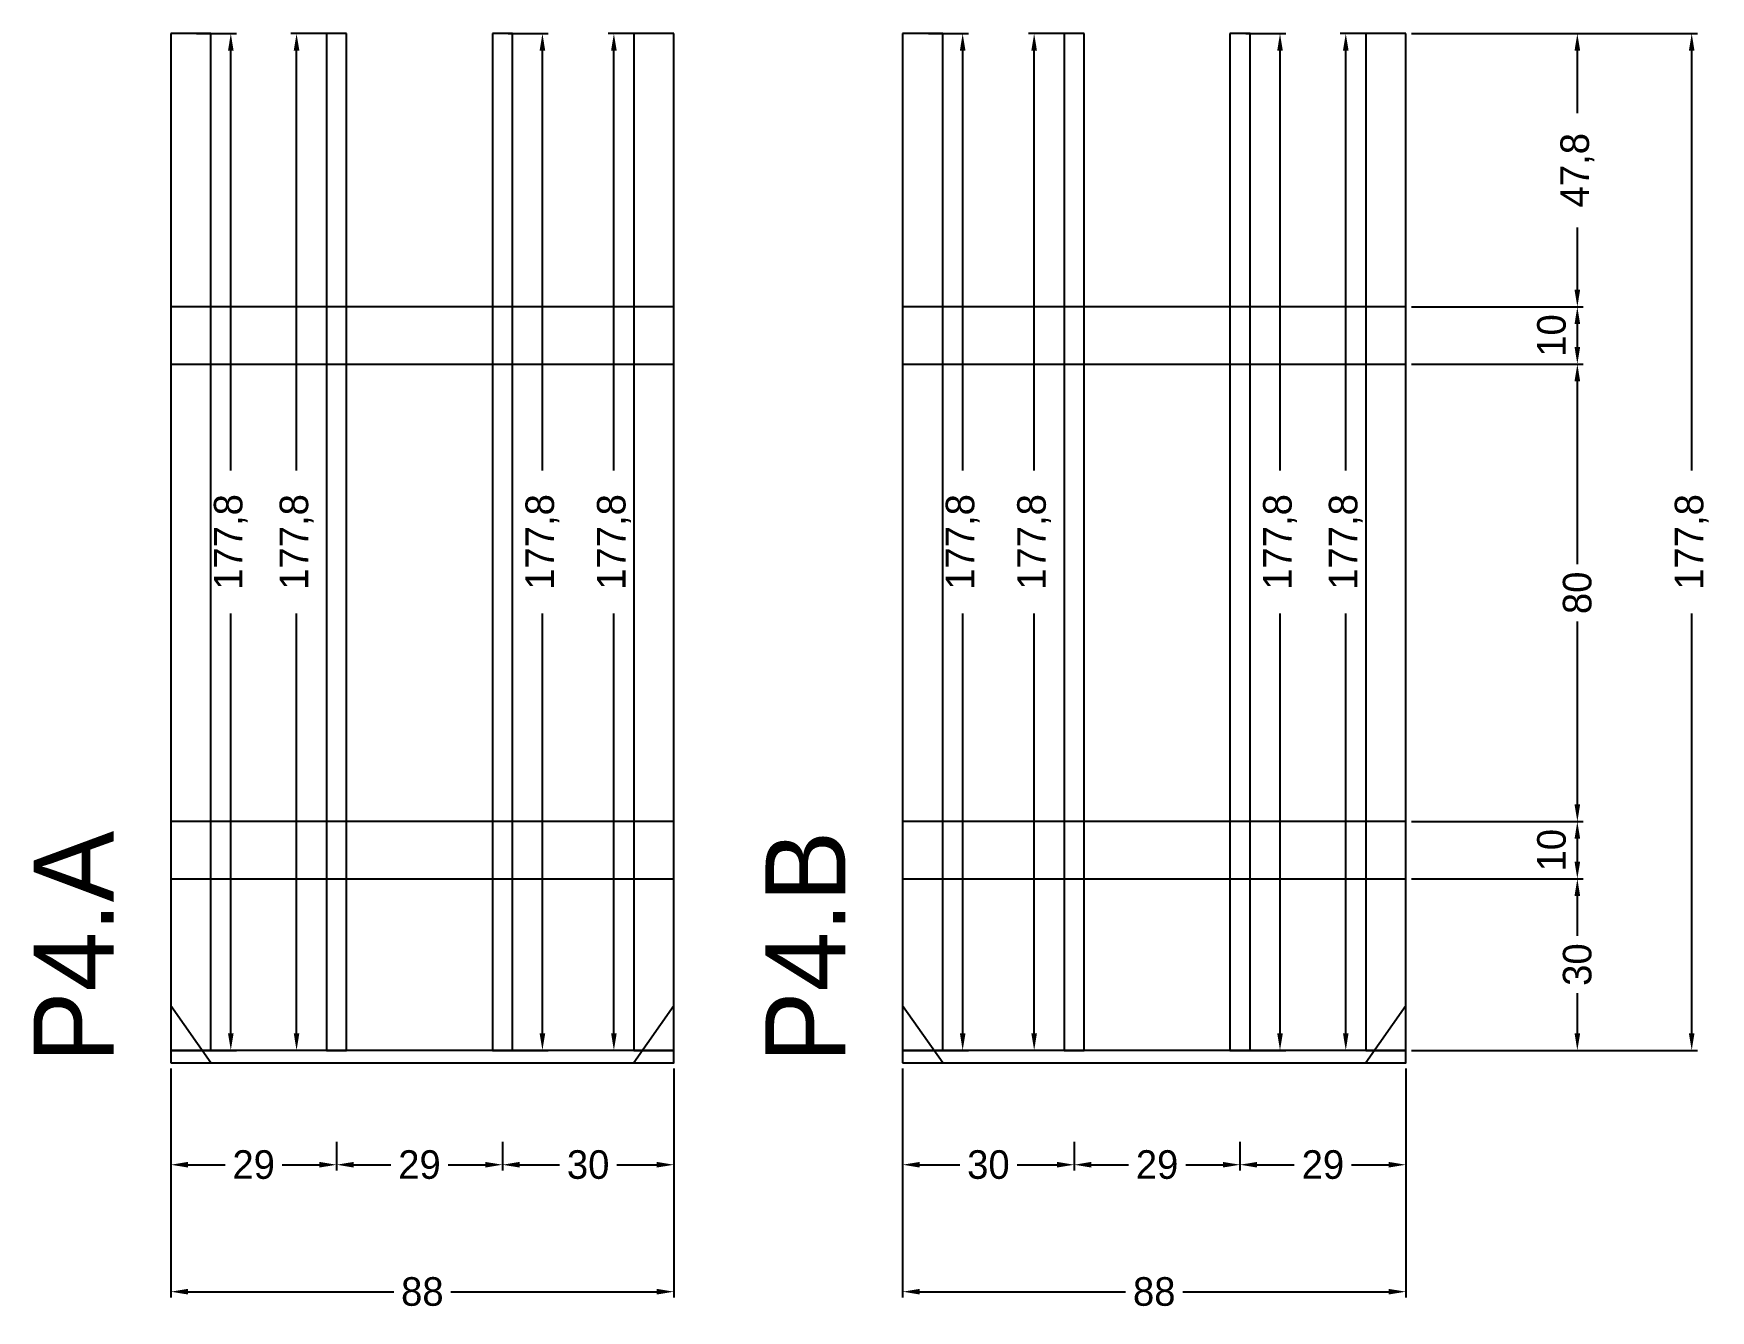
# Model space of a CAD drawing. Header units: centimetres. Extents: x -24 to 269, y -43 to 180.
import ezdxf

# ---------------------------------------------------------------- set-up
doc = ezdxf.new("R2010")
doc.units = ezdxf.units.CM
for name, color, linetype in [('COTA', 241, 'Continuous'), ('NOMENCLATURA', 7, 'Continuous'), ('SARR_2.2x10', 60, 'Continuous'), ('SARR_2.2x7', 40, 'Continuous'), ('SARR_3.5x7', 81, 'Continuous')]:
    doc.layers.add(name, color=color, linetype=linetype)
doc.dimstyles.new('PAINEL-NOVA', dxfattribs={"dimtxt": 5, "dimasz": 3, "dimexe": 1, "dimexo": 1, "dimgap": 1, "dimtad": 1, "dimcen": 2.5, "dimazin": 3, "dimtfac": 1, "dimtmove": 0, "dimatfit": 3})

# ---------------------------------------------------------------- blocks, each defined once
blk = doc.blocks.new('_CLOSEDFILLED')
at = {"color": 0, "linetype": 'BYBLOCK'}
blk.add_solid([(-1, 0.164), (0, 0), (-1, -0.164)], dxfattribs=at)
blk = doc.blocks.new('*D1')
for p, q in [((4.5, 180), (11.5, 180)), ((10.5, 103.6), (10.5, 177)), ((10.5, 5.2), (10.5, 78.6)), ((4.5, 2.2), (11.5, 2.2))]:
    blk.add_line(p, q)
at = {"layer": 'Defpoints'}
for p in [(3.5, 180), (3.5, 2.2), (10.5, 2.2)]:
    blk.add_point(p, dxfattribs=at)
at = {"layer": 'COTA', "xscale": 3, "yscale": 3}
for p, rotation in [((10.5, 180), 90), ((10.5, 2.2), 270)]:
    blk.add_blockref('_CLOSEDFILLED', p, dxfattribs=dict(at, rotation=rotation))
at = {"layer": 'COTA', "insert": (10.5, 91.1), "char_height": 5, "attachment_point": 5, "rotation": 90}
blk.add_mtext('177,8', dxfattribs=at)
blk = doc.blocks.new('*D2')
for p, q in [((28, 180), (21, 180)), ((22, 103.6), (22, 177)), ((22, 5.2), (22, 78.6)), ((28, 2.2), (21, 2.2))]:
    blk.add_line(p, q)
at = {"layer": 'Defpoints'}
for p in [(29, 180), (22, 2.2), (29, 2.2)]:
    blk.add_point(p, dxfattribs=at)
at = {"layer": 'COTA', "xscale": 3, "yscale": 3}
for p, rotation in [((22, 180), 90), ((22, 2.2), 270)]:
    blk.add_blockref('_CLOSEDFILLED', p, dxfattribs=dict(at, rotation=rotation))
at = {"layer": 'COTA', "insert": (22, 91.1), "char_height": 5, "attachment_point": 5, "rotation": 90}
blk.add_mtext('177,8', dxfattribs=at)
blk = doc.blocks.new('*D3')
for p, q in [((59, 180), (66, 180)), ((65, 103.6), (65, 177)), ((65, 5.2), (65, 78.6)), ((59, 2.2), (66, 2.2))]:
    blk.add_line(p, q)
at = {"layer": 'Defpoints'}
for p in [(58, 180), (58, 2.2), (65, 2.2)]:
    blk.add_point(p, dxfattribs=at)
at = {"layer": 'COTA', "xscale": 3, "yscale": 3}
for p, rotation in [((65, 180), 90), ((65, 2.2), 270)]:
    blk.add_blockref('_CLOSEDFILLED', p, dxfattribs=dict(at, rotation=rotation))
at = {"layer": 'COTA', "insert": (65, 91.1), "char_height": 5, "attachment_point": 5, "rotation": 90}
blk.add_mtext('177,8', dxfattribs=at)
blk = doc.blocks.new('*D4')
for p, q in [((83.5, 180), (76.5, 180)), ((77.5, 103.6), (77.5, 177)), ((77.5, 5.2), (77.5, 78.6)), ((83.5, 2.2), (76.5, 2.2))]:
    blk.add_line(p, q)
at = {"layer": 'Defpoints'}
for p in [(84.5, 180), (77.5, 2.2), (84.5, 2.2)]:
    blk.add_point(p, dxfattribs=at)
at = {"layer": 'COTA', "xscale": 3, "yscale": 3}
for p, rotation in [((77.5, 180), 90), ((77.5, 2.2), 270)]:
    blk.add_blockref('_CLOSEDFILLED', p, dxfattribs=dict(at, rotation=rotation))
at = {"layer": 'COTA', "insert": (77.5, 91.1), "char_height": 5, "attachment_point": 5, "rotation": 90}
blk.add_mtext('177,8', dxfattribs=at)
blk = doc.blocks.new('*D5')
for p, q in [((0, -13.8), (0, -18.8)), ((29, -13.8), (29, -18.8)), ((3, -17.8), (9.5, -17.8)), ((19.5, -17.8), (26, -17.8))]:
    blk.add_line(p, q)
at = {"layer": 'Defpoints'}
for p in [(0, -12.8), (29, -12.8), (0, -17.8)]:
    blk.add_point(p, dxfattribs=at)
at = {"layer": 'COTA', "xscale": 3, "yscale": 3, "rotation": 180}
blk.add_blockref('_CLOSEDFILLED', (0, -17.8), dxfattribs=at)
at = {"layer": 'COTA', "xscale": 3, "yscale": 3}
blk.add_blockref('_CLOSEDFILLED', (29, -17.8), dxfattribs=at)
at = {"layer": 'COTA', "insert": (14.5, -17.8), "char_height": 5, "attachment_point": 5}
blk.add_mtext('29', dxfattribs=at)
blk = doc.blocks.new('*D6')
for p, q in [((29, -13.8), (29, -18.8)), ((58, -13.8), (58, -18.8)), ((32, -17.8), (38.5, -17.8)), ((48.5, -17.8), (55, -17.8))]:
    blk.add_line(p, q)
at = {"layer": 'Defpoints'}
for p in [(29, -12.8), (58, -12.8), (29, -17.8)]:
    blk.add_point(p, dxfattribs=at)
at = {"layer": 'COTA', "xscale": 3, "yscale": 3, "rotation": 180}
blk.add_blockref('_CLOSEDFILLED', (29, -17.8), dxfattribs=at)
at = {"layer": 'COTA', "xscale": 3, "yscale": 3}
blk.add_blockref('_CLOSEDFILLED', (58, -17.8), dxfattribs=at)
at = {"layer": 'COTA', "insert": (43.5, -17.8), "char_height": 5, "attachment_point": 5}
blk.add_mtext('29', dxfattribs=at)
blk = doc.blocks.new('*D7')
for p, q in [((58, -13.8), (58, -18.8)), ((88, -13.8), (88, -18.8)), ((61, -17.8), (68, -17.8)), ((78, -17.8), (85, -17.8))]:
    blk.add_line(p, q)
at = {"layer": 'Defpoints'}
for p in [(58, -12.8), (88, -12.8), (58, -17.8)]:
    blk.add_point(p, dxfattribs=at)
at = {"layer": 'COTA', "xscale": 3, "yscale": 3, "rotation": 180}
blk.add_blockref('_CLOSEDFILLED', (58, -17.8), dxfattribs=at)
at = {"layer": 'COTA', "xscale": 3, "yscale": 3}
blk.add_blockref('_CLOSEDFILLED', (88, -17.8), dxfattribs=at)
at = {"layer": 'COTA', "insert": (73, -17.8), "char_height": 5, "attachment_point": 5}
blk.add_mtext('30', dxfattribs=at)
blk = doc.blocks.new('*D8')
for p, q in [((0, -1), (0, -41)), ((88, -1), (88, -41)), ((3, -40), (39, -40)), ((49, -40), (85, -40))]:
    blk.add_line(p, q)
at = {"layer": 'Defpoints'}
for p in [(0, 0), (88, 0), (0, -40)]:
    blk.add_point(p, dxfattribs=at)
at = {"layer": 'COTA', "xscale": 3, "yscale": 3, "rotation": 180}
blk.add_blockref('_CLOSEDFILLED', (0, -40), dxfattribs=at)
at = {"layer": 'COTA', "xscale": 3, "yscale": 3}
blk.add_blockref('_CLOSEDFILLED', (88, -40), dxfattribs=at)
at = {"layer": 'COTA', "insert": (44, -40), "char_height": 5, "attachment_point": 5}
blk.add_mtext('88', dxfattribs=at)
blk = doc.blocks.new('GRA-E')
at = {"layer": 'SARR_2.2x7'}
blk.add_lwpolyline([(0, 0), (7, 0), (0, 10)], close=True, dxfattribs=at)
blk = doc.blocks.new('GRA-D')
at = {"layer": 'SARR_2.2x7'}
blk.add_lwpolyline([(0, 0), (7, 0), (7, 10)], close=True, dxfattribs=at)
blk = doc.blocks.new('*D9')
for p, q in [((132.5, 180), (139.5, 180)), ((138.5, 103.6), (138.5, 177)), ((138.5, 5.2), (138.5, 78.6)), ((132.5, 2.2), (139.5, 2.2))]:
    blk.add_line(p, q)
at = {"layer": 'Defpoints'}
for p in [(131.5, 180), (131.5, 2.2), (138.5, 2.2)]:
    blk.add_point(p, dxfattribs=at)
at = {"layer": 'COTA', "xscale": 3, "yscale": 3}
for p, rotation in [((138.5, 180), 90), ((138.5, 2.2), 270)]:
    blk.add_blockref('_CLOSEDFILLED', p, dxfattribs=dict(at, rotation=rotation))
at = {"layer": 'COTA', "insert": (138.5, 91.1), "char_height": 5, "attachment_point": 5, "rotation": 90}
blk.add_mtext('177,8', dxfattribs=at)
blk = doc.blocks.new('*D10')
for p, q in [((157, 180), (150, 180)), ((151, 103.6), (151, 177)), ((151, 5.2), (151, 78.6)), ((157, 2.2), (150, 2.2))]:
    blk.add_line(p, q)
at = {"layer": 'Defpoints'}
for p in [(158, 180), (151, 2.2), (158, 2.2)]:
    blk.add_point(p, dxfattribs=at)
at = {"layer": 'COTA', "xscale": 3, "yscale": 3}
for p, rotation in [((151, 180), 90), ((151, 2.2), 270)]:
    blk.add_blockref('_CLOSEDFILLED', p, dxfattribs=dict(at, rotation=rotation))
at = {"layer": 'COTA', "insert": (151, 91.1), "char_height": 5, "attachment_point": 5, "rotation": 90}
blk.add_mtext('177,8', dxfattribs=at)
blk = doc.blocks.new('*D11')
for p, q in [((188, 180), (195, 180)), ((194, 103.6), (194, 177)), ((194, 5.2), (194, 78.6)), ((188, 2.2), (195, 2.2))]:
    blk.add_line(p, q)
at = {"layer": 'Defpoints'}
for p in [(187, 180), (187, 2.2), (194, 2.2)]:
    blk.add_point(p, dxfattribs=at)
at = {"layer": 'COTA', "xscale": 3, "yscale": 3}
for p, rotation in [((194, 180), 90), ((194, 2.2), 270)]:
    blk.add_blockref('_CLOSEDFILLED', p, dxfattribs=dict(at, rotation=rotation))
at = {"layer": 'COTA', "insert": (194, 91.1), "char_height": 5, "attachment_point": 5, "rotation": 90}
blk.add_mtext('177,8', dxfattribs=at)
blk = doc.blocks.new('*D12')
for p, q in [((211.5, 180), (204.5, 180)), ((205.5, 103.6), (205.5, 177)), ((205.5, 5.2), (205.5, 78.6)), ((211.5, 2.2), (204.5, 2.2))]:
    blk.add_line(p, q)
at = {"layer": 'Defpoints'}
for p in [(212.5, 180), (205.5, 2.2), (212.5, 2.2)]:
    blk.add_point(p, dxfattribs=at)
at = {"layer": 'COTA', "xscale": 3, "yscale": 3}
for p, rotation in [((205.5, 180), 90), ((205.5, 2.2), 270)]:
    blk.add_blockref('_CLOSEDFILLED', p, dxfattribs=dict(at, rotation=rotation))
at = {"layer": 'COTA', "insert": (205.5, 91.1), "char_height": 5, "attachment_point": 5, "rotation": 90}
blk.add_mtext('177,8', dxfattribs=at)
blk = doc.blocks.new('*D13')
for p, q in [((128, -13.8), (128, -18.8)), ((158, -13.8), (158, -18.8)), ((131, -17.8), (138, -17.8)), ((148, -17.8), (155, -17.8))]:
    blk.add_line(p, q)
at = {"layer": 'Defpoints'}
for p in [(128, -12.8), (158, -12.8), (128, -17.8)]:
    blk.add_point(p, dxfattribs=at)
at = {"layer": 'COTA', "xscale": 3, "yscale": 3, "rotation": 180}
blk.add_blockref('_CLOSEDFILLED', (128, -17.8), dxfattribs=at)
at = {"layer": 'COTA', "xscale": 3, "yscale": 3}
blk.add_blockref('_CLOSEDFILLED', (158, -17.8), dxfattribs=at)
at = {"layer": 'COTA', "insert": (143, -17.8), "char_height": 5, "attachment_point": 5}
blk.add_mtext('30', dxfattribs=at)
blk = doc.blocks.new('*D14')
for p, q in [((158, -13.8), (158, -18.8)), ((187, -13.8), (187, -18.8)), ((161, -17.8), (167.5, -17.8)), ((177.5, -17.8), (184, -17.8))]:
    blk.add_line(p, q)
at = {"layer": 'Defpoints'}
for p in [(158, -12.8), (187, -12.8), (158, -17.8)]:
    blk.add_point(p, dxfattribs=at)
at = {"layer": 'COTA', "xscale": 3, "yscale": 3, "rotation": 180}
blk.add_blockref('_CLOSEDFILLED', (158, -17.8), dxfattribs=at)
at = {"layer": 'COTA', "xscale": 3, "yscale": 3}
blk.add_blockref('_CLOSEDFILLED', (187, -17.8), dxfattribs=at)
at = {"layer": 'COTA', "insert": (172.5, -17.8), "char_height": 5, "attachment_point": 5}
blk.add_mtext('29', dxfattribs=at)
blk = doc.blocks.new('*D15')
for p, q in [((187, -13.8), (187, -18.8)), ((216, -13.8), (216, -18.8)), ((190, -17.8), (196.5, -17.8)), ((206.5, -17.8), (213, -17.8))]:
    blk.add_line(p, q)
at = {"layer": 'Defpoints'}
for p in [(187, -12.8), (216, -12.8), (187, -17.8)]:
    blk.add_point(p, dxfattribs=at)
at = {"layer": 'COTA', "xscale": 3, "yscale": 3, "rotation": 180}
blk.add_blockref('_CLOSEDFILLED', (187, -17.8), dxfattribs=at)
at = {"layer": 'COTA', "xscale": 3, "yscale": 3}
blk.add_blockref('_CLOSEDFILLED', (216, -17.8), dxfattribs=at)
at = {"layer": 'COTA', "insert": (201.5, -17.8), "char_height": 5, "attachment_point": 5}
blk.add_mtext('29', dxfattribs=at)
blk = doc.blocks.new('*D16')
for p, q in [((128, -1), (128, -41)), ((216, -1), (216, -41)), ((131, -40), (167, -40)), ((177, -40), (213, -40))]:
    blk.add_line(p, q)
at = {"layer": 'Defpoints'}
for p in [(128, 0), (216, 0), (128, -40)]:
    blk.add_point(p, dxfattribs=at)
at = {"layer": 'COTA', "xscale": 3, "yscale": 3, "rotation": 180}
blk.add_blockref('_CLOSEDFILLED', (128, -40), dxfattribs=at)
at = {"layer": 'COTA', "xscale": 3, "yscale": 3}
blk.add_blockref('_CLOSEDFILLED', (216, -40), dxfattribs=at)
at = {"layer": 'COTA', "insert": (172, -40), "char_height": 5, "attachment_point": 5}
blk.add_mtext('88', dxfattribs=at)
blk = doc.blocks.new('*D17')
for p, q in [((217, 180), (267, 180)), ((266, 103.6), (266, 177)), ((266, 5.2), (266, 78.6)), ((217, 2.2), (267, 2.2))]:
    blk.add_line(p, q)
at = {"layer": 'Defpoints'}
for p in [(216, 180), (216, 2.2), (266, 2.2)]:
    blk.add_point(p, dxfattribs=at)
at = {"layer": 'COTA', "xscale": 3, "yscale": 3}
for p, rotation in [((266, 180), 90), ((266, 2.2), 270)]:
    blk.add_blockref('_CLOSEDFILLED', p, dxfattribs=dict(at, rotation=rotation))
at = {"layer": 'COTA', "insert": (266, 91.1), "char_height": 5, "attachment_point": 5, "rotation": 90}
blk.add_mtext('177,8', dxfattribs=at)
blk = doc.blocks.new('*D18')
for p, q in [((217, 32.2), (247, 32.2)), ((246, 22.2), (246, 29.2)), ((246, 5.2), (246, 12.2)), ((217, 2.2), (247, 2.2))]:
    blk.add_line(p, q)
at = {"layer": 'Defpoints'}
for p in [(216, 32.2), (216, 2.2), (246, 2.2)]:
    blk.add_point(p, dxfattribs=at)
at = {"layer": 'COTA', "xscale": 3, "yscale": 3}
for p, rotation in [((246, 32.2), 90), ((246, 2.2), 270)]:
    blk.add_blockref('_CLOSEDFILLED', p, dxfattribs=dict(at, rotation=rotation))
at = {"layer": 'COTA', "insert": (246, 17.2), "char_height": 5, "attachment_point": 5, "rotation": 90}
blk.add_mtext('30', dxfattribs=at)
blk = doc.blocks.new('*D19')
for p, q in [((217, 42.2), (247, 42.2)), ((246, 35.2), (246, 39.2)), ((217, 32.2), (247, 32.2))]:
    blk.add_line(p, q)
at = {"layer": 'Defpoints'}
for p in [(216, 42.2), (216, 32.2), (246, 32.2)]:
    blk.add_point(p, dxfattribs=at)
at = {"layer": 'COTA', "xscale": 3, "yscale": 3}
for p, rotation in [((246, 42.2), 90), ((246, 32.2), 270)]:
    blk.add_blockref('_CLOSEDFILLED', p, dxfattribs=dict(at, rotation=rotation))
at = {"layer": 'COTA', "insert": (241.5, 37.2), "char_height": 5, "attachment_point": 5, "rotation": 90}
blk.add_mtext('10', dxfattribs=at)
blk = doc.blocks.new('*D20')
for p, q in [((217, 122.2), (247, 122.2)), ((246, 87.2), (246, 119.2)), ((246, 45.2), (246, 77.2)), ((217, 42.2), (247, 42.2))]:
    blk.add_line(p, q)
at = {"layer": 'Defpoints'}
for p in [(216, 122.2), (216, 42.2), (246, 42.2)]:
    blk.add_point(p, dxfattribs=at)
at = {"layer": 'COTA', "xscale": 3, "yscale": 3}
for p, rotation in [((246, 122.2), 90), ((246, 42.2), 270)]:
    blk.add_blockref('_CLOSEDFILLED', p, dxfattribs=dict(at, rotation=rotation))
at = {"layer": 'COTA', "insert": (246, 82.2), "char_height": 5, "attachment_point": 5, "rotation": 90}
blk.add_mtext('80', dxfattribs=at)
blk = doc.blocks.new('*D22')
for p, q in [((217, 180), (247, 180)), ((246, 166.1), (246, 177)), ((246, 135.2), (246, 146.1)), ((217, 132.2), (247, 132.2))]:
    blk.add_line(p, q)
at = {"layer": 'Defpoints'}
for p in [(216, 180), (216, 132.2), (246, 132.2)]:
    blk.add_point(p, dxfattribs=at)
at = {"layer": 'COTA', "xscale": 3, "yscale": 3}
for p, rotation in [((246, 180), 90), ((246, 132.2), 270)]:
    blk.add_blockref('_CLOSEDFILLED', p, dxfattribs=dict(at, rotation=rotation))
at = {"layer": 'COTA', "insert": (246, 156.1), "char_height": 5, "attachment_point": 5, "rotation": 90}
blk.add_mtext('47,8', dxfattribs=at)

msp = doc.modelspace()

# ---------------------------------------------------------------- linework, layer by layer
at = {"layer": 'SARR_2.2x10'}
for p, q in [((88, 132.2), (0, 132.2)), ((0, 132.2), (0, 122.2)), ((88, 122.2), (88, 132.2)), ((216, 132.2), (128, 132.2)), ((128, 132.2), (128, 122.2)), ((216, 122.2), (216, 132.2)), ((0, 122.2), (88, 122.2)), ((128, 122.2), (216, 122.2)), ((88, 42.2), (0, 42.2)), ((0, 42.2), (0, 32.2)), ((88, 32.2), (88, 42.2)), ((216, 42.2), (128, 42.2)), ((128, 42.2), (128, 32.2)), ((216, 32.2), (216, 42.2)), ((0, 32.2), (88, 32.2)), ((128, 32.2), (216, 32.2))]:
    msp.add_line(p, q, dxfattribs=at)
at = {"layer": 'SARR_2.2x7'}
for p, q in [((7, 180), (0, 180)), ((0, 180), (0, 2.2)), ((7, 2.2), (7, 180)), ((88, 180), (81, 180)), ((81, 180), (81, 2.2)), ((88, 2.2), (88, 180)), ((135, 180), (128, 180)), ((128, 180), (128, 2.2)), ((135, 2.2), (135, 180)), ((216, 180), (209, 180)), ((209, 180), (209, 2.2)), ((216, 2.2), (216, 180)), ((88, 2.2), (0, 2.2)), ((0, 2.2), (0, 0)), ((0, 2.2), (7, 2.2)), ((0, 0), (88, 0)), ((81, 2.2), (88, 2.2)), ((88, 0), (88, 2.2)), ((216, 2.2), (128, 2.2)), ((128, 2.2), (128, 0)), ((128, 2.2), (135, 2.2)), ((128, 0), (216, 0)), ((209, 2.2), (216, 2.2)), ((216, 0), (216, 2.2))]:
    msp.add_line(p, q, dxfattribs=at)
at = {"layer": 'SARR_3.5x7'}
for p, q in [((30.75, 180), (27.25, 180)), ((27.25, 180), (27.25, 2.2)), ((30.75, 2.2), (30.75, 180)), ((59.75, 180), (56.25, 180)), ((56.25, 180), (56.25, 2.2)), ((59.75, 2.2), (59.75, 180)), ((159.75, 180), (156.25, 180)), ((156.25, 180), (156.25, 2.2)), ((159.75, 2.2), (159.75, 180)), ((188.75, 180), (185.25, 180)), ((185.25, 180), (185.25, 2.2)), ((188.75, 2.2), (188.75, 180)), ((27.25, 2.2), (30.75, 2.2)), ((56.25, 2.2), (59.75, 2.2)), ((156.25, 2.2), (159.75, 2.2)), ((185.25, 2.2), (188.75, 2.2))]:
    msp.add_line(p, q, dxfattribs=at)

# ---------------------------------------------------------------- block references
at = {"layer": 'SARR_2.2x7'}
for name, p in [('GRA-E', (0, 0)), ('GRA-D', (81, 0)), ('GRA-E', (128, 0)), ('GRA-D', (209, 0))]:
    msp.add_blockref(name, p, dxfattribs=at)

# ---------------------------------------------------------------- texts
at = {"layer": 'NOMENCLATURA'}
for s, p in [('P4.A', (-10, 0)), ('P4.B', (118, 0))]:
    msp.add_text(s, height=14, rotation=90, dxfattribs=at).set_placement(p)

# ---------------------------------------------------------------- dimensions: what is measured, and where the dimension line sits
at = {"layer": 'COTA'}
for base, p1, p2, picture, middle in [((10.5, 2.2), (3.5, 2.2), (3.5, 180), '*D1', (10.5, 91.1)), ((22, 2.2), (29, 2.2), (29, 180), '*D2', (22, 91.1)), ((65, 2.2), (58, 2.2), (58, 180), '*D3', (65, 91.1)), ((77.5, 2.2), (84.5, 2.2), (84.5, 180), '*D4', (77.5, 91.1)), ((138.5, 2.2), (131.5, 2.2), (131.5, 180), '*D9', (138.5, 91.1)), ((151, 2.2), (158, 2.2), (158, 180), '*D10', (151, 91.1)), ((194, 2.2), (187, 2.2), (187, 180), '*D11', (194, 91.1)), ((205.5, 2.2), (212.5, 2.2), (212.5, 180), '*D12', (205.5, 91.1)), ((266, 2.2), (216, 2.2), (216, 180), '*D17', (266, 91.1)), ((246, 132.2), (216, 132.2), (216, 180), '*D22', (246, 156.1)), ((246, 42.2), (216, 42.2), (216, 122.2), '*D20', (246, 82.2)), ((246, 32.2), (216, 32.2), (216, 42.2), '*D19', (241.5, 37.2)), ((246, 2.2), (216, 2.2), (216, 32.2), '*D18', (246, 17.2))]:
    dim = msp.add_linear_dim(base=base, p1=p1, p2=p2, angle=90, dimstyle='PAINEL-NOVA', dxfattribs=at)
    dim.commit()
    dim.dimension.update_dxf_attribs({"geometry": picture, "text_midpoint": middle})
msp.add_linear_dim(base=(246, 122.2), p1=(216, 122.2), p2=(216, 132.2), angle=90, dimstyle='PAINEL-NOVA', dxfattribs=at).render()
for base, p1, p2, picture, middle in [((0, -40), (0, 0), (88, 0), '*D8', (44, -40)), ((128, -40), (128, 0), (216, 0), '*D16', (172, -40)), ((0, -17.8), (0, -12.8), (29, -12.8), '*D5', (14.5, -17.8)), ((29, -17.8), (29, -12.8), (58, -12.8), '*D6', (43.5, -17.8)), ((58, -17.8), (58, -12.8), (88, -12.8), '*D7', (73, -17.8)), ((128, -17.8), (128, -12.8), (158, -12.8), '*D13', (143, -17.8)), ((158, -17.8), (158, -12.8), (187, -12.8), '*D14', (172.5, -17.8)), ((187, -17.8), (187, -12.8), (216, -12.8), '*D15', (201.5, -17.8))]:
    dim = msp.add_linear_dim(base=base, p1=p1, p2=p2, dimstyle='PAINEL-NOVA', dxfattribs=at)
    dim.commit()
    dim.dimension.update_dxf_attribs({"geometry": picture, "text_midpoint": middle})

doc.saveas('drawing.dxf')
